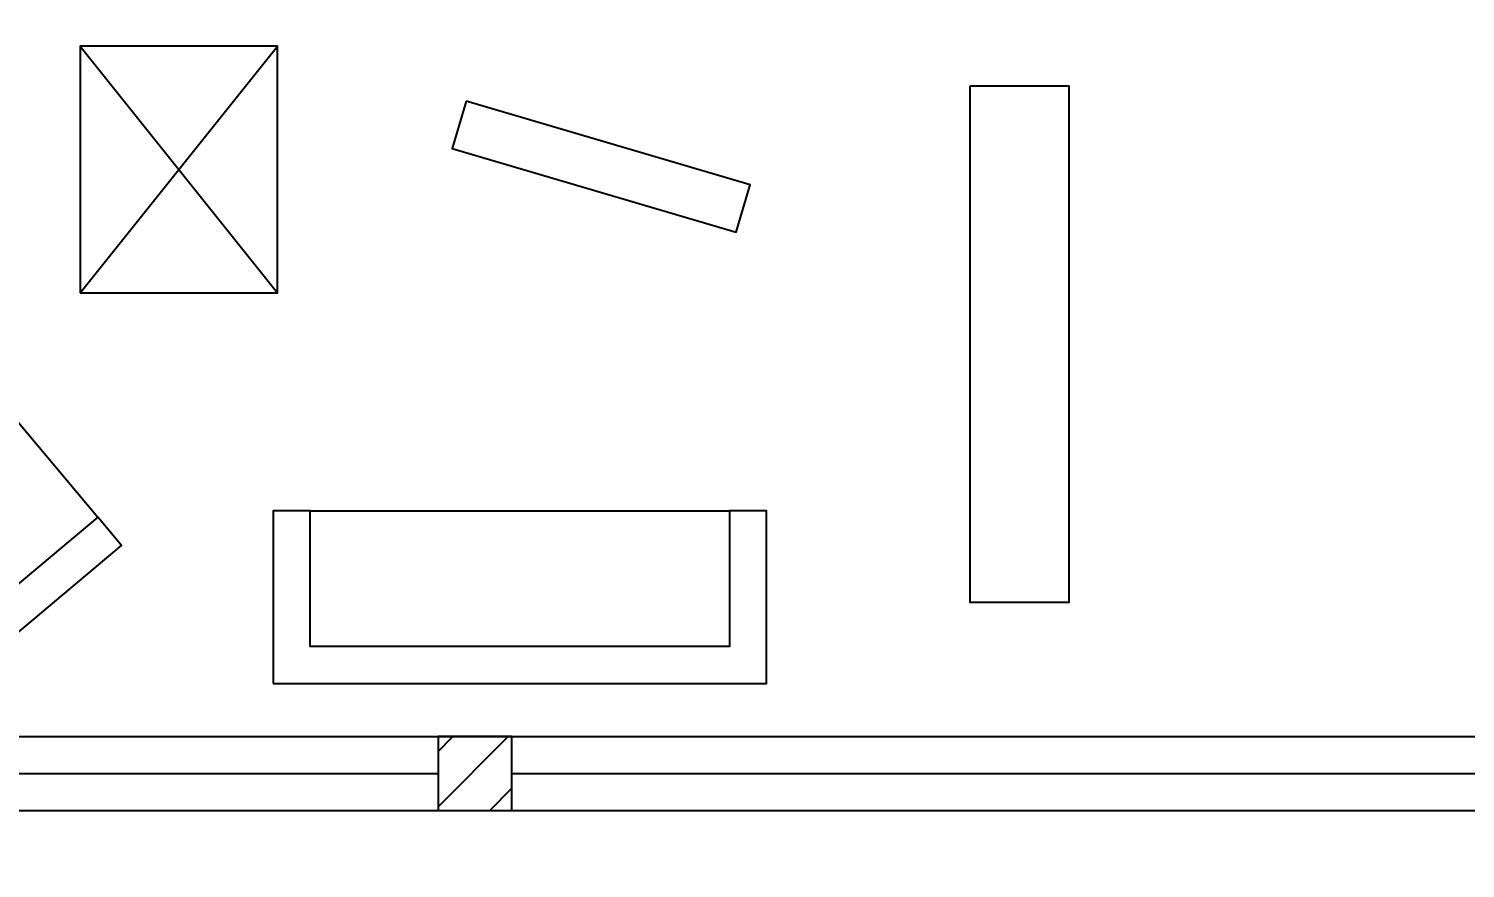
# Model space of a CAD drawing. Header units: centimetres. Extents: x -3096 to 17897, y -3131 to 15798.
# Drawn here: x 12721 to 13303, y 3715 to 4055 of the extents above; entities that cross this region are included whole.
import ezdxf

# ---------------------------------------------------------------- set-up
doc = ezdxf.new("R2010")
doc.units = ezdxf.units.CM
doc.layers.add('A-ANNO SYMB', color=3, linetype='Continuous', lineweight=13)
doc.styles.get("Standard").update_dxf_attribs({"font": 'arial.ttf'})
doc.dimstyles.new('1_100', dxfattribs={"dimtxt": 15, "dimasz": 10, "dimexe": 10, "dimexo": 10, "dimgap": 5, "dimtad": 2, "dimdec": 0, "dimtxsty": 'Standard', "dimblk": 'ARCHTICK', "dimcen": 2.5, "dimdle": 10, "dimadec": 0, "dimazin": 0, "dimtfac": 1, "dimtdec": 0, "dimtmove": 0, "dimatfit": 3, "dimldrblk": 'ARCHTICK', "dimfxl": 1, "dimarcsym": 0})

# ---------------------------------------------------------------- blocks, each defined once
blk = doc.blocks.new('_ArchTick')
at = {"color": 0, "linetype": 'ByBlock', "const_width": 0.15}
blk.add_lwpolyline([(-0.5, -0.5), (0.5, 0.5)], dxfattribs=at)
blk = doc.blocks.new('*D24')
at = {"layer": 'A-ANNO SYMB', "color": 0, "lineweight": -2, "transparency": 16777216}
for p, q in [((12443.33, 3728.36), (12443.33, 3645.19)), ((13803.33, 3728.36), (13803.33, 3645.19)), ((12433.33, 3655.19), (13813.33, 3655.19))]:
    blk.add_line(p, q, dxfattribs=at)
at = {"layer": 'Defpoints', "color": 0, "transparency": 16777216}
for p in [(12443.33, 3738.36), (13803.33, 3738.36), (13803.33, 3655.19)]:
    blk.add_point(p, dxfattribs=at)
at = {"layer": 'A-ANNO SYMB', "color": 0, "lineweight": -2, "transparency": 16777216, "xscale": 10, "yscale": 10, "zscale": 10, "rotation": 180}
blk.add_blockref('_ArchTick', (12443.33, 3655.19), dxfattribs=at)
at = {"layer": 'A-ANNO SYMB', "color": 0, "lineweight": -2, "transparency": 16777216, "xscale": 10, "yscale": 10, "zscale": 10}
blk.add_blockref('_ArchTick', (13803.33, 3655.19), dxfattribs=at)
at = {"layer": 'A-ANNO SYMB', "color": 0, "transparency": 16777216, "insert": (13123.33, 3642.53), "char_height": 15, "attachment_point": 5}
blk.add_mtext('1360', dxfattribs=at)

msp = doc.modelspace()

# ---------------------------------------------------------------- hatches: boundary and pattern name
at = {"transparency": 33554508}
h = msp.add_hatch(dxfattribs=at)
h.set_pattern_fill('ANSI31', color=256, scale=5)
h.set_pattern_definition([(45, (10112.407, 0), (-11.22532, 11.22532), [])])
h.paths.add_polyline_path([(12886.83, 3738.3), (12916.83, 3738.3), (12916.83, 3768.3), (12886.83, 3768.3)])

# ---------------------------------------------------------------- linework, layer by layer
for p, q in [((12741.74, 4048.3), (12821.74, 3948.3)), ((12741.74, 3948.3), (12821.74, 4048.3)), ((12703.84, 3910.97), (12748.85, 3857.37)), ((12835.06, 3859.89), (13005.06, 3859.89)), ((12473.33, 3768.3), (13123.33, 3768.3)), ((13123.33, 3768.3), (13773.33, 3768.3)), ((12473.33, 3753.3), (12886.83, 3753.3)), ((12916.83, 3753.3), (13330.83, 3753.3))]:
    msp.add_line(p, q)
for points in [[(12443.33, 4518.3), (12443.33, 3738.3), (13803.33, 3738.3), (13803.33, 4518.3)], [(12741.74, 3948.3), (12821.74, 3948.3), (12821.74, 4048.3), (12741.74, 4048.3), (12741.74, 3948.3)], [(13102.57, 4032.24), (13142.57, 4032.24), (13142.57, 3938.92), (13142.57, 3822.77), (13102.57, 3822.77), (13102.57, 4032.24)], [(12898.27, 4026.03), (12892.6, 4006.85), (13007.69, 3972.86), (13013.35, 3992.04), (12898.27, 4026.03)], [(12640.59, 3877.45), (12704.89, 3800.87), (12758.5, 3845.88), (12748.85, 3857.37), (12706.74, 3822), (12661.72, 3875.61), (12703.84, 3910.97), (12694.19, 3922.46), (12640.59, 3877.45)], [(12820.06, 3789.89), (13020.06, 3789.89), (13020.06, 3859.89), (13005.06, 3859.89), (13005.06, 3804.89), (12835.06, 3804.89), (12835.06, 3859.89), (12820.06, 3859.89), (12820.06, 3789.89)]]:
    msp.add_lwpolyline(points)
msp.add_lwpolyline([(12916.83, 3768.3), (12886.83, 3768.3), (12886.83, 3738.3), (12916.83, 3738.3)], close=True)

# ---------------------------------------------------------------- dimensions: what is measured, and where the dimension line sits
at = {"layer": 'A-ANNO SYMB'}
dim = msp.add_aligned_dim(p1=(12443.33, 3738.36), p2=(13803.33, 3738.36), distance=-83.16, dimstyle='1_100', dxfattribs=at)
dim.commit()
dim.dimension.update_dxf_attribs({"geometry": '*D24', "text_midpoint": (13123.33, 3642.53)})

doc.saveas('drawing.dxf')
